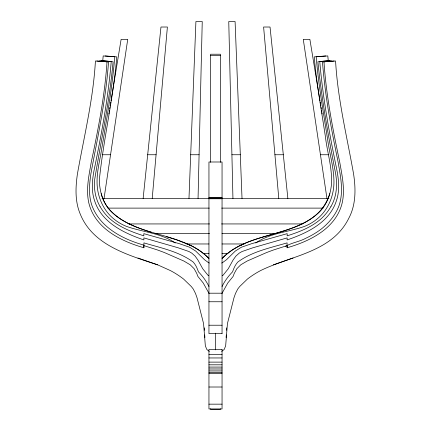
<?xml version="1.0" encoding="UTF-8"?>
<svg xmlns="http://www.w3.org/2000/svg" width="431" height="431" viewBox="0 0 431 431"><rect width="100%" height="100%" fill="white"/><g stroke="black" fill="none" stroke-linecap="round" stroke-linejoin="round"><path stroke-width="0.65" d="M198.055 198.47L202.241 21.55L195.911 21.55L188.977 198.47M226.49 330.324L226.571 327.851M152.208 198.47L167.39 27.018L160.968 27.018L143.13 198.47M102.697 61.197L103.192 55.938L114.781 56.757C112.001 89.777 106.161 122.442 100.633 155.085C98.818 164.443 96.797 173.876 97.067 183.461C97.481 197.156 103.456 210.84 114.366 219.379A46.451 46.451 0 0 0 126.256 226.302C142.494 232.185 160.704 232.848 175.266 243.014M226.081 337.505L226.334 334.903M104.043 198.47L127.727 39.356L121.116 39.356L111.026 100.779M108.854 113.983L109.07 112.663M109.285 111.343L109.506 110.024M109.722 108.704L109.937 107.378M110.158 106.058L110.374 104.738M110.589 103.418L110.805 102.099M329.817 193.589C314.835 240.277 251.321 226.943 222.051 258.519C248.154 231.824 291.674 237.632 318.929 212.483C326.536 205.231 330.48 194.898 331.434 184.581C332.533 168.295 327.221 152.482 325.373 136.438C321.397 109.959 316.591 83.576 314.21 56.881L325.793 55.938M222.051 293.279L227.778 282.984L233.096 276.449L234.265 273.389L236.872 268.691L240.805 264.785L247.162 261.03L266.735 252.491L273.443 249.996L287.186 245.589L287.186 247.744C310.336 241.085 336.374 228.155 342.279 202.527C345.134 189.139 342.063 175.46 339.747 162.255C332.775 129.084 326.181 95.693 323.988 61.811L335.577 60.992C337.71 99.2 346.944 136.444 353.582 173.989C355.844 188.8 356.054 204.8 348.749 218.345C331.983 252.313 291.065 255.54 260.599 270.576A90.424 90.424 0 0 0 247.416 279.062L239.701 286.523L237.756 289.007L235.493 293.463L233.963 297.805L227.439 323.573L225.661 345.834L224.195 349.444L221.69 351.437M330.96 206.465C336.945 196.364 337.505 184.156 335.48 172.842C328.33 136.04 321.645 99.114 317.906 61.784L329.456 60.518M222.051 286.523C224.68 281.055 228.344 276.158 232.568 271.826C233.801 268.324 235.24 264.779 237.815 262.032C252.043 251.499 270.377 247.852 287.089 242.868L287.089 247.836M285.537 246.397C291.663 242.642 299.389 241.775 305.789 238.262C311.204 235.73 316.413 232.751 321.17 229.114C329.02 222.919 335.684 214.918 339.111 205.431C343.895 191.165 340.409 175.891 338.006 161.533C331.148 128.637 325.017 95.504 322.485 61.956L334.063 60.992M222.251 275.684L223.129 275.15L228.274 268.745L233.031 260.108L235.849 256.143L239.183 253.164L242.023 251.532L252.674 247.852L287.127 237.901L287.127 239.932C307.109 233.069 329.403 222.536 336.379 200.83C339.806 191.014 338.825 180.39 336.94 170.364C329.543 134.386 322.83 98.187 319.77 61.541L331.347 60.518M255.734 243.014C270.296 232.848 288.506 232.185 304.744 226.302A46.451 46.451 0 0 0 316.634 219.379C327.544 210.84 333.519 197.156 333.933 183.461C334.208 168.79 329.737 154.605 327.732 140.183C323.439 112.448 318.396 84.772 316.219 56.757L327.808 55.938L328.303 61.197M222.444 262.7L226.469 259.737L235.288 251.068L241.349 247.249L251.758 243.655L287.17 233.65L287.17 235.849C298.241 232.266 309.377 228.069 318.644 220.85A48.967 48.967 0 0 0 330.96 206.465M221.674 263.023L222.051 262.878M273.308 264.86L293.058 258.013M210.554 55.464L220.446 55.464M102.152 154.745L110.551 154.745M147.682 154.745L156.081 154.745M190.691 154.745L199.09 154.745M231.91 154.745L240.309 154.745M274.919 154.745L283.318 154.745M320.448 154.745L328.848 154.745M208.949 197.786L222.051 197.786M208.949 197.915L222.051 197.915M102.099 198.47L328.901 198.47M107.939 208.114L209.321 208.114M221.679 208.114L323.061 208.114M128.761 223.937L209.536 223.937M221.539 223.937L302.239 223.937M155.133 233.58L209.536 233.58M221.992 233.58L275.867 233.58M186.715 243.968L208.965 243.968M222.019 243.968L244.285 243.968M189.554 245.449L190.793 245.449C197.522 248.735 203.841 253.002 208.949 258.519C182.027 230.941 135.937 238.041 109.442 209.681C102.422 201.39 99.41 190.351 99.351 179.635C103.618 138.572 113.348 98.112 116.79 56.881L105.207 55.938M240.207 245.449L241.446 245.449M203.071 253.611L208.965 253.611M222.019 253.611L227.929 253.611M208.949 293.199L222.051 293.199M208.949 301.754L222.051 301.754M208.949 325.222L222.051 325.222M208.949 354.665L222.051 354.665M208.949 357.956L222.051 357.956M208.949 362.121L222.051 362.121M208.949 364.815L222.051 364.815M208.949 367.077L222.051 367.077M208.949 368.984L222.051 368.984M208.949 370.935L222.051 370.935M208.949 372.33L222.051 372.33M208.949 373.354L222.051 373.354M208.949 387.011L222.051 387.011M208.949 404.159L222.051 404.159M96.937 60.992L108.515 61.956C105.94 99.647 97.729 136.584 90.914 173.65C89.373 184.15 88.382 195.2 91.889 205.431C99.965 227.433 122.636 239.13 143.911 245.147M99.653 60.518L111.23 61.541C108.17 98.187 101.457 134.386 94.06 170.364C92.175 180.39 91.194 191.014 94.621 200.83C101.597 222.536 123.891 233.069 143.873 239.932L143.873 237.901L178.326 247.852L188.977 251.532L191.817 253.164L195.151 256.143L197.969 260.108L202.726 268.745L207.871 275.15L208.749 275.684M101.544 60.518L113.094 61.784C109.576 101.371 101.091 140.231 94.701 179.371C93.721 188.686 95.332 198.303 100.04 206.465M166.237 236.651L176.57 239.825L190.793 245.449M151.637 232.363C131.39 226.119 106.759 216.572 101.183 193.589M208.949 293.279L203.222 282.984L197.904 276.449L196.735 273.389L194.128 268.691L190.195 264.785L183.838 261.03L164.265 252.491L157.557 249.996L143.814 245.589L143.814 247.744C120.664 241.085 94.626 228.155 88.721 202.527C85.866 189.139 88.937 175.46 91.253 162.255C98.225 129.084 104.819 95.693 107.012 61.811L95.423 60.992C93.29 99.2 84.056 136.444 77.418 173.989C75.495 187.248 74.881 201.331 80.193 213.932C92.859 245.514 128.524 255.114 157.692 264.86L170.401 270.576A90.424 90.424 0 0 1 183.584 279.062L191.299 286.523L193.244 289.007L195.507 293.463L197.037 297.805L203.561 323.573L205.339 345.834L206.805 349.444L209.31 351.437M137.942 258.013L157.692 264.86M208.949 262.878L209.326 263.023M208.556 262.7L204.531 259.737L195.712 251.068L189.651 247.249L179.242 243.655L143.83 233.65L143.83 235.849C132.759 232.266 121.623 228.069 112.356 220.85A48.967 48.967 0 0 1 100.04 206.465M208.949 286.523C206.32 281.055 202.656 276.158 198.432 271.826C197.199 268.324 195.76 264.779 193.185 262.032C178.957 251.499 160.623 247.852 143.911 242.868L143.911 247.836M319.974 100.779L309.884 39.356L303.273 39.356L326.957 198.47M320.195 102.099L320.411 103.418M320.626 104.738L320.842 106.058M321.063 107.378L321.278 108.704M321.494 110.024L321.715 111.343M321.93 112.663L322.146 113.983M287.87 198.47L270.032 27.018L263.61 27.018L278.792 198.47M204.666 334.903L204.919 337.505M242.023 198.47L235.089 21.55L228.759 21.55L232.945 198.47M204.429 327.851L204.51 330.324M222.051 198.47L222.051 161.997L208.949 161.997L208.949 198.47M220.446 162.309L220.446 54.225L210.554 54.225L210.554 162.309M220.446 408.787L220.446 409.45L210.554 409.45L210.554 408.787M215.5 333.179L215.5 349.891M222.051 333.583L208.949 333.583L208.949 198.783A343.927 159.12 0 0 1 222.051 198.783L222.051 333.583M222.051 349.406L208.949 349.406L208.949 408.944L222.051 408.944L222.051 349.406"/></g></svg>
